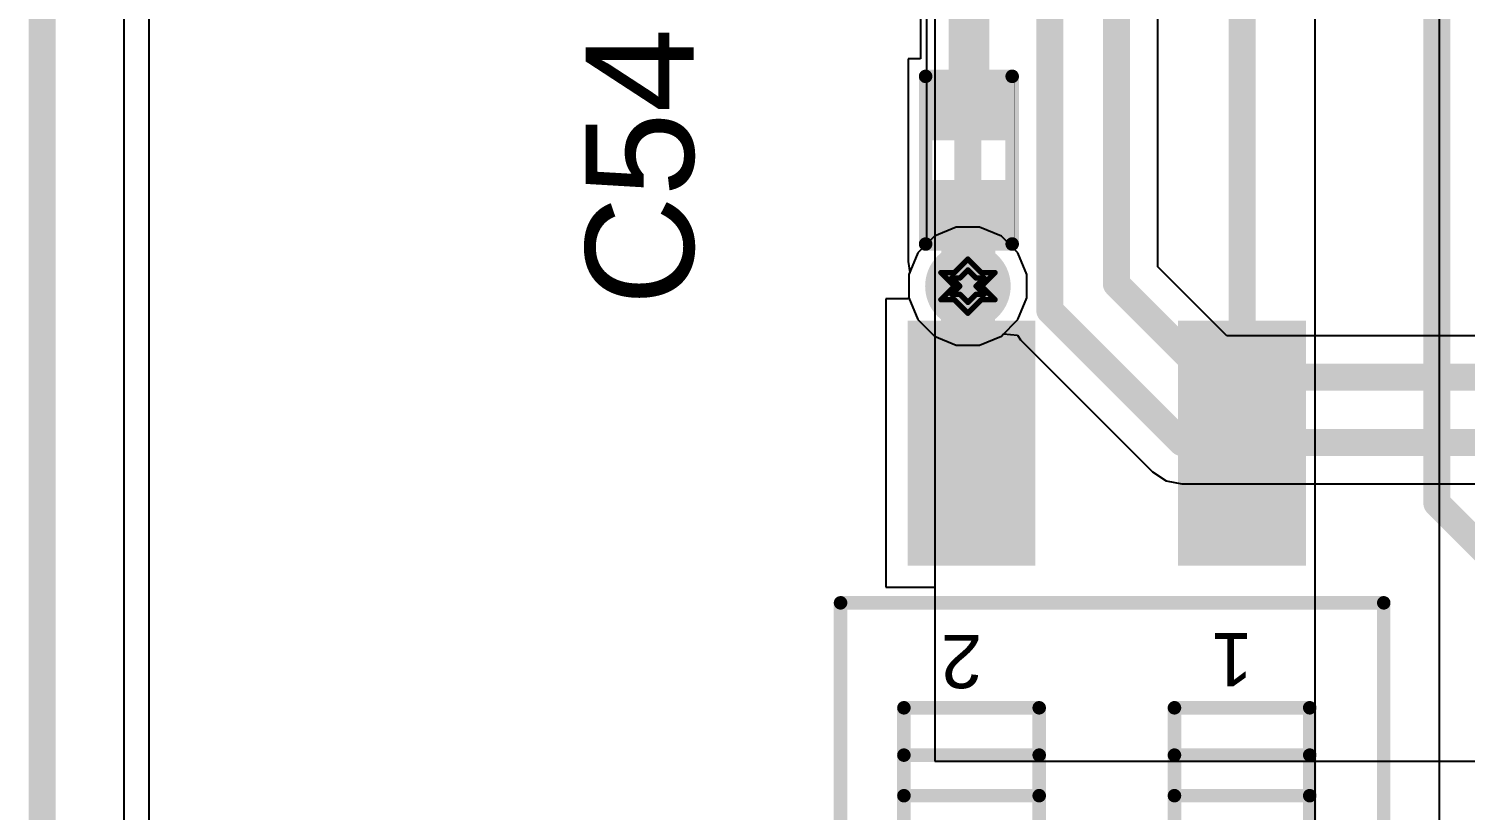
# Model space of a CAD drawing. Header units: inches. Extents: x -5 to 5328, y -4 to 5281.
# Drawn here: x -4.15 to 9.34, y 28.13 to 35.47 of the extents above; entities that cross this region are included whole.
import ezdxf

# ---------------------------------------------------------------- set-up
doc = ezdxf.new("R2010")
doc.units = ezdxf.units.IN
for name, color, linetype in [('Board Outline', 216, 'Continuous'), ('Bottom Layer', 5, 'Continuous'), ('Bottom Solder', 6, 'Continuous'), ('Drill Drawing', 1, 'Continuous'), ('Layer 1', 16, 'Continuous'), ('Layer 2', 76, 'Continuous'), ('Top Layer', 1, 'Continuous'), ('Top Overlay', 2, 'Continuous'), ('Top Paste', 8, 'Continuous'), ('Top Solder', 216, 'Continuous'), ('Via Holes', 16, 'Continuous')]:
    doc.layers.add(name, color=color, linetype=linetype)
doc.styles.add('Arial', font='', dxfattribs={"height": 0.2})
doc.styles.get('Arial').set_extended_font_data('Arial')

# ---------------------------------------------------------------- blocks, each defined once
blk = doc.blocks.new('DSIC02LSGET_20')
at = {"layer": 'Top Layer'}
for points in [[(-3.3999932, 1.8199989), (-3.3999932, 0.7200011), (-5.599988799999999, 0.7200011), (-5.599988799999999, 1.8199989)], [(5.599988799999999, 1.81999636), (5.599988799999999, 0.71999856), (3.3999932, 0.71999856), (3.3999932, 1.81999636)], [(-3.3999932, -0.7200011), (-3.3999932, -1.8199989), (-5.599988799999999, -1.8199989), (-5.599988799999999, -0.7200011)], [(5.599988799999999, -0.7200011), (5.599988799999999, -1.8199989), (3.3999932, -1.8199989), (3.3999932, -0.7200011)]]:
    blk.add_hatch(color=1, dxfattribs=at).paths.add_polyline_path(points)
at = {"layer": 'Top Paste'}
for points in [[(-3.3999932, 1.8199989), (-3.3999932, 0.7200011), (-5.599988799999999, 0.7200011), (-5.599988799999999, 1.8199989)], [(5.599988799999999, 1.81999636), (5.599988799999999, 0.71999856), (3.3999932, 0.71999856), (3.3999932, 1.81999636)], [(-3.3999932, -0.7200011), (-3.3999932, -1.8199989), (-5.599988799999999, -1.8199989), (-5.599988799999999, -0.7200011)], [(5.599988799999999, -0.7200011), (5.599988799999999, -1.8199989), (3.3999932, -1.8199989), (3.3999932, -0.7200011)]]:
    blk.add_hatch(color=8, dxfattribs=at).paths.add_polyline_path(points)
at = {"layer": 'Top Solder'}
for points in [[(-3.3499806, 1.8700115), (-3.3499806, 0.6699885), (-5.6500014, 0.6699885), (-5.6500014, 1.8700115)], [(5.6500014, 1.87000896), (5.6500014, 0.6699859599999999), (3.3499806, 0.6699859599999999), (3.3499806, 1.87000896)], [(-3.3499806, -0.6699885), (-3.3499806, -1.8700115), (-5.6500014, -1.8700115), (-5.6500014, -0.6699885)], [(5.6500014, -0.6699885), (5.6500014, -1.8700115), (3.3499806, -1.8700115), (3.3499806, -0.6699885)]]:
    blk.add_hatch(color=216, dxfattribs=at).paths.add_polyline_path(points)
at = {"layer": 'Top Overlay'}
for points in [[(-2.999867, -2.4999188, 0.127, 0.127, 0), (-2.99986446, 2.60006846, 0.127, 0.127, 0)], [(3.000121, 2.60006846, 0.127, 0.127, 0), (-2.99986446, 2.60006846, 0.127, 0.127, 0)], [(3.000121, -2.4999188, 0.127, 0.127, 0), (3.000121, 2.60006846, 0.127, 0.127, 0)], [(2.0500086, 1.90518034, 0.127, 0.127, 0), (-2.0139914, 1.90518034, 0.127, 0.127, 0)], [(-2.0139914, 0.6351778, 0.127, 0.127, 0), (-2.0139914, 1.90518034, 0.127, 0.127, 0)], [(-1.5694914, 0.63518034, 0.127, 0.127, 0), (-1.5694914, 1.9051778, 0.127, 0.127, 0)], [(-1.1884914, 0.63518034, 0.127, 0.127, 0), (-1.1884914, 1.9051778, 0.127, 0.127, 0)], [(1.2880086, 0.6351778, 0.127, 0.127, 0), (1.28800606, 1.9051778, 0.127, 0.127, 0)], [(1.6690086, 0.6351778, 0.127, 0.127, 0), (1.66900606, 1.9051778, 0.127, 0.127, 0)], [(2.0500086, 0.6351778, 0.127, 0.127, 0), (2.0500086, 1.90518034, 0.127, 0.127, 0)], [(-0.4900929999999999, 1.65099746, 0.127, 0.127, 0), (0.7799069999999999, 1.651, 0.127, 0.127, 0)], [(-0.4900929999999999, 0.88899746, 0.127, 0.127, 0), (-0.4900929999999999, 1.65099746, 0.127, 0.127, 0)], [(0.7799069999999999, 0.889, 0.127, 0.127, 0), (0.7799069999999999, 1.651, 0.127, 0.127, 0)], [(-0.4900929999999999, 0.88899746, 0.127, 0.127, 0), (0.7799069999999999, 0.889, 0.127, 0.127, 0)], [(2.0500086, 0.6351778, 0.127, 0.127, 0), (-2.0139914, 0.6351778, 0.127, 0.127, 0)], [(2.0500086, -0.6348222, 0.127, 0.127, 0), (-2.0139914, -0.6348222, 0.127, 0.127, 0)], [(-2.0139914, -1.9048222, 0.127, 0.127, 0), (-2.0139914, -0.6348222, 0.127, 0.127, 0)], [(-1.5694914, -1.9048222, 0.127, 0.127, 0), (-1.5694914, -0.6348222, 0.127, 0.127, 0)], [(-1.1884914, -1.9048222, 0.127, 0.127, 0), (-1.1884914, -0.6348222, 0.127, 0.127, 0)], [(1.28800606, -1.9048222, 0.127, 0.127, 0), (1.2880086, -0.6348222, 0.127, 0.127, 0)], [(1.66900606, -1.9048222, 0.127, 0.127, 0), (1.6690086, -0.6348222, 0.127, 0.127, 0)], [(2.05000606, -1.9048222, 0.127, 0.127, 0), (2.0500086, -0.6348222, 0.127, 0.127, 0)], [(0.7799069999999999, -0.889, 0.127, 0.127, 0), (-0.4900929999999999, -0.889, 0.127, 0.127, 0)], [(-0.4900929999999999, -1.651, 0.127, 0.127, 0), (-0.4900929999999999, -0.889, 0.127, 0.127, 0)], [(0.7799069999999999, -1.651, 0.127, 0.127, 0), (0.7799069999999999, -0.889, 0.127, 0.127, 0)], [(0.7799069999999999, -1.651, 0.127, 0.127, 0), (-0.4900929999999999, -1.651, 0.127, 0.127, 0)], [(2.05000606, -1.9048222, 0.127, 0.127, 0), (-2.0139914, -1.9048222, 0.127, 0.127, 0)], [(3.000121, -2.4999188, 0.127, 0.127, 0), (-2.999867, -2.4999188, 0.127, 0.127, 0)]]:
    blk.add_lwpolyline(points, format="xyseb", dxfattribs=at)
for points in [[(-3.03161446, 2.60006846, 0.0635, 0.0635, 1), (-2.96811446, 2.60006846, 0.0635, 0.0635, 1)], [(-3.03161446, 2.60006846, 0.0635, 0.0635, 1), (-2.96811446, 2.60006846, 0.0635, 0.0635, 1)], [(2.968371, 2.60006846, 0.0635, 0.0635, 1), (3.031871, 2.60006846, 0.0635, 0.0635, 1)], [(2.968371, 2.60006846, 0.0635, 0.0635, 1), (3.031871, 2.60006846, 0.0635, 0.0635, 1)], [(-2.0457414, 1.90518034, 0.0635, 0.0635, 1), (-1.9822414, 1.90518034, 0.0635, 0.0635, 1)], [(-2.0457414, 1.90518034, 0.0635, 0.0635, 1), (-1.9822414, 1.90518034, 0.0635, 0.0635, 1)], [(-1.6012414, 1.9051778, 0.0635, 0.0635, 1), (-1.5377414, 1.9051778, 0.0635, 0.0635, 1)], [(-1.2202414, 1.9051778, 0.0635, 0.0635, 1), (-1.1567414, 1.9051778, 0.0635, 0.0635, 1)], [(1.25625606, 1.9051778, 0.0635, 0.0635, 1), (1.31975606, 1.9051778, 0.0635, 0.0635, 1)], [(1.63725606, 1.9051778, 0.0635, 0.0635, 1), (1.70075606, 1.9051778, 0.0635, 0.0635, 1)], [(2.0182586, 1.90518034, 0.0635, 0.0635, 1), (2.0817586, 1.90518034, 0.0635, 0.0635, 1)], [(2.0182586, 1.90518034, 0.0635, 0.0635, 1), (2.0817586, 1.90518034, 0.0635, 0.0635, 1)], [(-0.521843, 1.65099746, 0.0635, 0.0635, 1), (-0.4583429999999999, 1.65099746, 0.0635, 0.0635, 1)], [(-0.521843, 1.65099746, 0.0635, 0.0635, 1), (-0.4583429999999999, 1.65099746, 0.0635, 0.0635, 1)], [(0.748157, 1.651, 0.0635, 0.0635, 1), (0.8116569999999999, 1.651, 0.0635, 0.0635, 1)], [(0.748157, 1.651, 0.0635, 0.0635, 1), (0.8116569999999999, 1.651, 0.0635, 0.0635, 1)], [(-0.521843, 0.88899746, 0.0635, 0.0635, 1), (-0.4583429999999999, 0.88899746, 0.0635, 0.0635, 1)], [(-0.521843, 0.88899746, 0.0635, 0.0635, 1), (-0.4583429999999999, 0.88899746, 0.0635, 0.0635, 1)], [(0.748157, 0.889, 0.0635, 0.0635, 1), (0.8116569999999999, 0.889, 0.0635, 0.0635, 1)], [(0.748157, 0.889, 0.0635, 0.0635, 1), (0.8116569999999999, 0.889, 0.0635, 0.0635, 1)], [(-2.0457414, 0.6351778, 0.0635, 0.0635, 1), (-1.9822414, 0.6351778, 0.0635, 0.0635, 1)], [(-2.0457414, 0.6351778, 0.0635, 0.0635, 1), (-1.9822414, 0.6351778, 0.0635, 0.0635, 1)], [(-1.6012414, 0.63518034, 0.0635, 0.0635, 1), (-1.5377414, 0.63518034, 0.0635, 0.0635, 1)], [(-1.2202414, 0.63518034, 0.0635, 0.0635, 1), (-1.1567414, 0.63518034, 0.0635, 0.0635, 1)], [(1.2562586, 0.6351778, 0.0635, 0.0635, 1), (1.3197586, 0.6351778, 0.0635, 0.0635, 1)], [(1.6372586, 0.6351778, 0.0635, 0.0635, 1), (1.7007586, 0.6351778, 0.0635, 0.0635, 1)], [(2.0182586, 0.6351778, 0.0635, 0.0635, 1), (2.0817586, 0.6351778, 0.0635, 0.0635, 1)], [(2.0182586, 0.6351778, 0.0635, 0.0635, 1), (2.0817586, 0.6351778, 0.0635, 0.0635, 1)], [(-2.0457414, -0.6348222, 0.0635, 0.0635, 1), (-1.9822414, -0.6348222, 0.0635, 0.0635, 1)], [(-2.0457414, -0.6348222, 0.0635, 0.0635, 1), (-1.9822414, -0.6348222, 0.0635, 0.0635, 1)], [(-1.6012414, -0.6348222, 0.0635, 0.0635, 1), (-1.5377414, -0.6348222, 0.0635, 0.0635, 1)], [(-1.2202414, -0.6348222, 0.0635, 0.0635, 1), (-1.1567414, -0.6348222, 0.0635, 0.0635, 1)], [(1.2562586, -0.6348222, 0.0635, 0.0635, 1), (1.3197586, -0.6348222, 0.0635, 0.0635, 1)], [(1.6372586, -0.6348222, 0.0635, 0.0635, 1), (1.7007586, -0.6348222, 0.0635, 0.0635, 1)], [(2.0182586, -0.6348222, 0.0635, 0.0635, 1), (2.0817586, -0.6348222, 0.0635, 0.0635, 1)], [(2.0182586, -0.6348222, 0.0635, 0.0635, 1), (2.0817586, -0.6348222, 0.0635, 0.0635, 1)], [(-0.521843, -0.889, 0.0635, 0.0635, 1), (-0.4583429999999999, -0.889, 0.0635, 0.0635, 1)], [(-0.521843, -0.889, 0.0635, 0.0635, 1), (-0.4583429999999999, -0.889, 0.0635, 0.0635, 1)], [(0.748157, -0.889, 0.0635, 0.0635, 1), (0.8116569999999999, -0.889, 0.0635, 0.0635, 1)], [(0.748157, -0.889, 0.0635, 0.0635, 1), (0.8116569999999999, -0.889, 0.0635, 0.0635, 1)], [(-0.521843, -1.651, 0.0635, 0.0635, 1), (-0.4583429999999999, -1.651, 0.0635, 0.0635, 1)], [(-0.521843, -1.651, 0.0635, 0.0635, 1), (-0.4583429999999999, -1.651, 0.0635, 0.0635, 1)], [(0.748157, -1.651, 0.0635, 0.0635, 1), (0.8116569999999999, -1.651, 0.0635, 0.0635, 1)], [(0.748157, -1.651, 0.0635, 0.0635, 1), (0.8116569999999999, -1.651, 0.0635, 0.0635, 1)], [(-2.0457414, -1.9048222, 0.0635, 0.0635, 1), (-1.9822414, -1.9048222, 0.0635, 0.0635, 1)], [(-2.0457414, -1.9048222, 0.0635, 0.0635, 1), (-1.9822414, -1.9048222, 0.0635, 0.0635, 1)], [(-1.6012414, -1.9048222, 0.0635, 0.0635, 1), (-1.5377414, -1.9048222, 0.0635, 0.0635, 1)], [(-1.2202414, -1.9048222, 0.0635, 0.0635, 1), (-1.1567414, -1.9048222, 0.0635, 0.0635, 1)], [(1.25625606, -1.9048222, 0.0635, 0.0635, 1), (1.31975606, -1.9048222, 0.0635, 0.0635, 1)], [(1.63725606, -1.9048222, 0.0635, 0.0635, 1), (1.70075606, -1.9048222, 0.0635, 0.0635, 1)], [(2.01825606, -1.9048222, 0.0635, 0.0635, 1), (2.08175606, -1.9048222, 0.0635, 0.0635, 1)], [(2.01825606, -1.9048222, 0.0635, 0.0635, 1), (2.08175606, -1.9048222, 0.0635, 0.0635, 1)], [(-3.031617, -2.4999188, 0.0635, 0.0635, 1), (-2.968117, -2.4999188, 0.0635, 0.0635, 1)], [(-3.031617, -2.4999188, 0.0635, 0.0635, 1), (-2.968117, -2.4999188, 0.0635, 0.0635, 1)], [(2.968371, -2.4999188, 0.0635, 0.0635, 1), (3.031871, -2.4999188, 0.0635, 0.0635, 1)], [(2.968371, -2.4999188, 0.0635, 0.0635, 1), (3.031871, -2.4999188, 0.0635, 0.0635, 1)]]:
    blk.add_lwpolyline(points, format="xyseb", close=True, dxfattribs=at)
at = {"layer": 'Top Overlay', "style": 'Arial'}
for s, p in [('ON', (2.28316028, 1.90010034)), ('1', (-2.71606772, 1.3699998)), ('2', (-2.69828772, -1.1700002))]:
    blk.add_text(s, height=0.499999, rotation=-90, dxfattribs=at).set_placement(p)
blk = doc.blocks.new('R___0402_47')
at = {"layer": 'Top Layer'}
for points in [[(-0.6985, -0.3175), (-0.6985, 0.3175), (-0.2412999999999999, 0.3175), (-0.2413, -0.3175)], [(0.24130254, -0.3175), (0.24130254, 0.3175), (0.6985025399999999, 0.3175), (0.6985025399999999, -0.3175)]]:
    blk.add_hatch(color=1, dxfattribs=at).paths.add_polyline_path(points)
at = {"layer": 'Top Paste'}
for points in [[(-0.6985, -0.3175), (-0.6985, 0.3175), (-0.2412999999999999, 0.3175), (-0.2413, -0.3175)], [(0.24130254, -0.3175), (0.24130254, 0.3175), (0.6985025399999999, 0.3175), (0.6985025399999999, -0.3175)]]:
    blk.add_hatch(color=8, dxfattribs=at).paths.add_polyline_path(points)
at = {"layer": 'Top Solder'}
for points in [[(-0.75350116, -0.37250116), (-0.75350116, 0.37250116), (-0.1862988399999999, 0.37250116), (-0.18629884, -0.37250116)], [(0.18630138, -0.37250116), (0.18630138, 0.37250116), (0.7535037, 0.37250116), (0.7535037, -0.37250116)]]:
    blk.add_hatch(color=216, dxfattribs=at).paths.add_polyline_path(points)
at = {"layer": 'Top Overlay'}
for points in [[(-0.78740254, 0.40640254, 0.127, 0.127, 0), (0.7874, 0.4064, 0.127, 0.127, 0)], [(-0.78740254, 0.40640254, 0.127, 0.127, 0), (-0.7874, -0.4064, 0.127, 0.127, 0)], [(0.7874, 0.4064, 0.127, 0.127, 0), (0.7874, -0.4064, 0.127, 0.127, 0)], [(-0.7874, -0.4064, 0.127, 0.127, 0), (0.7874, -0.4064, 0.127, 0.127, 0)], [(-0.8127974599999999, -0.4318, 0.0032258, 0.0032258, 0), (0.8128, -0.4318, 0.0032258, 0.0032258, 0)]]:
    blk.add_lwpolyline(points, format="xyseb", dxfattribs=at)
for points in [[(-0.8191525399999998, 0.40640254, 0.0635, 0.0635, 1), (-0.75565254, 0.40640254, 0.0635, 0.0635, 1)], [(-0.8191525399999998, 0.40640254, 0.0635, 0.0635, 1), (-0.75565254, 0.40640254, 0.0635, 0.0635, 1)], [(0.7556499999999999, 0.4064, 0.0635, 0.0635, 1), (0.8191499999999999, 0.4064, 0.0635, 0.0635, 1)], [(0.7556499999999999, 0.4064, 0.0635, 0.0635, 1), (0.8191499999999999, 0.4064, 0.0635, 0.0635, 1)], [(-0.8191499999999999, -0.4064, 0.0635, 0.0635, 1), (-0.7556499999999999, -0.4064, 0.0635, 0.0635, 1)], [(-0.8191499999999999, -0.4064, 0.0635, 0.0635, 1), (-0.7556499999999999, -0.4064, 0.0635, 0.0635, 1)], [(0.7556499999999999, -0.4064, 0.0635, 0.0635, 1), (0.8191499999999999, -0.4064, 0.0635, 0.0635, 1)], [(0.7556499999999999, -0.4064, 0.0635, 0.0635, 1), (0.8191499999999999, -0.4064, 0.0635, 0.0635, 1)], [(-0.8136026399999999, -0.4318, 0.0016129, 0.0016129, 1), (-0.81199228, -0.4318, 0.0016129, 0.0016129, 1)], [(0.8119948199999999, -0.4318, 0.0016129, 0.0016129, 1), (0.81360518, -0.4318, 0.0016129, 0.0016129, 1)]]:
    blk.add_lwpolyline(points, format="xyseb", close=True, dxfattribs=at)

msp = doc.modelspace()

# ---------------------------------------------------------------- hatches: boundary and pattern name
at = {"layer": 'Bottom Layer'}
h = msp.add_hatch(color=5, dxfattribs=at)
edge = h.paths.add_edge_path()
edge.add_arc((4.67232238, 33.05278632), 0.2999994, 0, 360)
at = {"layer": 'Bottom Solder'}
h = msp.add_hatch(color=6, dxfattribs=at)
edge = h.paths.add_edge_path()
edge.add_arc((4.67232238, 33.05278632), 0.4015993999999999, 0, 360)
at = {"layer": 'Layer 1'}
h = msp.add_hatch(color=16, dxfattribs=at)
edge = h.paths.add_edge_path()
edge.add_arc((4.67232238, 33.05278632), 0.2999994, 0, 360)
at = {"layer": 'Layer 2'}
h = msp.add_hatch(color=76, dxfattribs=at)
edge = h.paths.add_edge_path()
edge.add_arc((4.67232238, 33.05278632), 0.2999994, 0, 360)
at = {"layer": 'Top Layer'}
h = msp.add_hatch(color=1, dxfattribs=at)
edge = h.paths.add_edge_path()
edge.add_arc((4.67232238, 33.05278632), 0.2999994, 0, 360)
at = {"layer": 'Top Solder'}
h = msp.add_hatch(color=216, dxfattribs=at)
edge = h.paths.add_edge_path()
edge.add_arc((4.67232238, 33.05278632), 0.4015993999999999, 0, 360)
at = {"layer": 'Via Holes'}
h = msp.add_hatch(color=7, dxfattribs=at)
edge = h.paths.add_edge_path()
edge.add_arc((4.67232238, 33.05278632), 0.1499997, 0, 360)

# ---------------------------------------------------------------- linework, layer by layer
at = {"layer": 'Board Outline'}
msp.add_lwpolyline([(-4.0186864, -4.000002159999999, 0.254, 0.254, 0), (-4.0186864, 105.99998612, 0.254, 0.254, 0)], format="xyseb", dxfattribs=at)
at = {"layer": 'Bottom Layer'}
for p, q in [((-3.25012304, 2.54968502), (-3.25012304, 99.42596066)), ((6.455054399999999, 33.23382482), (6.455054399999999, 40.91232609999999)), ((4.283857319999999, 38.60674524), (4.283857319999999, 33.44779442)), ((4.20266368, 33.36660078), (4.118322979999999, 33.16298422)), ((4.283857319999999, 33.44779442), (4.20266368, 33.36660078)), ((7.10188826, 32.58699096), (6.455054399999999, 33.23382482)), ((4.118322979999999, 33.16298422), (4.118322979999999, 32.94258842)), ((4.118322979999999, 32.94258842), (4.20266368, 32.73897186)), ((4.20266368, 32.73897186), (4.358507919999999, 32.58312761999999)), ((4.358507919999999, 32.58312761999999), (4.56212448, 32.49878692)), ((4.782520279999999, 32.49878692), (4.986136839999999, 32.58312761999999)), ((4.986136839999999, 32.58312761999999), (5.00747538, 32.60446615999999)), ((5.00747538, 32.60446615999999), (5.13827776, 32.59158327999999)), ((5.13827776, 32.59158327999999), (5.16670798, 32.54903574)), ((5.16670798, 32.54903574), (6.40694172, 31.308802)), ((24.55994326, 32.58699096), (7.10188826, 32.58699096)), ((4.56212448, 32.49878692), (4.782520279999999, 32.49878692)), ((6.40694172, 31.308802), (6.532968899999999, 31.22459338)), ((6.532968899999999, 31.22459338), (6.68162748, 31.1950227)), ((6.68162748, 31.1950227), (26.1854823, 31.1950227))]:
    msp.add_line(p, q, dxfattribs=at)
for points in [[(4.67232238, 33.05278632, 0.254, 0.254, 0), (4.67232238, 48.77525424, 0.254, 0.254, 0)], [(5.44139374, 32.8237215, 0.254, 0.254, 0), (5.44139374, 45.30840316, 0.254, 0.254, 0)], [(6.066589339999999, 33.07291836, 0.254, 0.254, 0), (6.066589339999999, 44.21169466, 0.254, 0.254, 0)], [(6.066589339999999, 33.07291836, 0.254, 0.254, 0), (6.940981799999999, 32.1985259, 0.254, 0.254, 0)], [(5.44139374, 32.8237215, 0.254, 0.254, 0), (6.68162748, 31.58348776, 0.254, 0.254, 0)], [(6.940981799999999, 32.1985259, 0.254, 0.254, 0), (25.05386404, 32.1985259, 0.254, 0.254, 0)], [(6.68162748, 31.58348776, 0.254, 0.254, 0), (26.1854823, 31.58348776, 0.254, 0.254, 0)]]:
    msp.add_lwpolyline(points, format="xyseb", dxfattribs=at)
for points in [[(4.608822379999999, 33.05278632, 0.127, 0.127, 1), (4.735822379999999, 33.05278632, 0.127, 0.127, 1)], [(6.00308934, 33.07291836, 0.127, 0.127, 1), (6.13008934, 33.07291836, 0.127, 0.127, 1)], [(6.00308934, 33.07291836, 0.127, 0.127, 1), (6.13008934, 33.07291836, 0.127, 0.127, 1)], [(5.37789374, 32.8237215, 0.127, 0.127, 1), (5.50489374, 32.8237215, 0.127, 0.127, 1)], [(5.37789374, 32.8237215, 0.127, 0.127, 1), (5.50489374, 32.8237215, 0.127, 0.127, 1)], [(6.877481799999999, 32.1985259, 0.127, 0.127, 1), (7.004481799999999, 32.1985259, 0.127, 0.127, 1)], [(6.877481799999999, 32.1985259, 0.127, 0.127, 1), (7.004481799999999, 32.1985259, 0.127, 0.127, 1)], [(6.61812748, 31.58348776, 0.127, 0.127, 1), (6.74512748, 31.58348776, 0.127, 0.127, 1)], [(6.61812748, 31.58348776, 0.127, 0.127, 1), (6.74512748, 31.58348776, 0.127, 0.127, 1)]]:
    msp.add_lwpolyline(points, format="xyseb", close=True, dxfattribs=at)
at = {"layer": 'Drill Drawing'}
for points in [[(4.545322379999999, 33.17978632, 0.0508, 0.0508, 0), (4.67232238, 33.30678632, 0.0508, 0.0508, 0)], [(4.67232238, 33.30678632, 0.0508, 0.0508, 0), (4.79932238, 33.17978632, 0.0508, 0.0508, 0)], [(4.41832238, 33.17978632, 0.0508, 0.0508, 0), (4.545322379999999, 33.05278632, 0.0508, 0.0508, 0)], [(4.41832238, 33.17978632, 0.0508, 0.0508, 0), (4.545322379999999, 33.17978632, 0.0508, 0.0508, 0)], [(4.59612238, 33.12898632, 0.0508, 0.0508, 0), (4.67232238, 33.20518632, 0.0508, 0.0508, 0)], [(4.67232238, 33.20518632, 0.0508, 0.0508, 0), (4.74852238, 33.12898632, 0.0508, 0.0508, 0)], [(4.79932238, 33.17978632, 0.0508, 0.0508, 0), (4.92632238, 33.17978632, 0.0508, 0.0508, 0)], [(4.79932238, 33.05278632, 0.0508, 0.0508, 0), (4.92632238, 33.17978632, 0.0508, 0.0508, 0)], [(4.41832238, 32.92578632, 0.0508, 0.0508, 0), (4.545322379999999, 33.05278632, 0.0508, 0.0508, 0)], [(4.51992238, 33.12898632, 0.0508, 0.0508, 0), (4.59612238, 33.05278632, 0.0508, 0.0508, 0)], [(4.51992238, 33.12898632, 0.0508, 0.0508, 0), (4.59612238, 33.12898632, 0.0508, 0.0508, 0)], [(4.51992238, 32.97658632, 0.0508, 0.0508, 0), (4.59612238, 33.05278632, 0.0508, 0.0508, 0)], [(4.74852238, 33.12898632, 0.0508, 0.0508, 0), (4.82472238, 33.12898632, 0.0508, 0.0508, 0)], [(4.74852238, 33.05278632, 0.0508, 0.0508, 0), (4.82472238, 33.12898632, 0.0508, 0.0508, 0)], [(4.74852238, 33.05278632, 0.0508, 0.0508, 0), (4.82472238, 32.97658632, 0.0508, 0.0508, 0)], [(4.79932238, 33.05278632, 0.0508, 0.0508, 0), (4.92632238, 32.92578632, 0.0508, 0.0508, 0)], [(4.41832238, 32.92578632, 0.0508, 0.0508, 0), (4.545322379999999, 32.92578632, 0.0508, 0.0508, 0)], [(4.51992238, 32.97658632, 0.0508, 0.0508, 0), (4.59612238, 32.97658632, 0.0508, 0.0508, 0)], [(4.545322379999999, 32.92578632, 0.0508, 0.0508, 0), (4.67232238, 32.79878632, 0.0508, 0.0508, 0)], [(4.59612238, 32.97658632, 0.0508, 0.0508, 0), (4.67232238, 32.90038632, 0.0508, 0.0508, 0)], [(4.67232238, 32.90038632, 0.0508, 0.0508, 0), (4.74852238, 32.97658632, 0.0508, 0.0508, 0)], [(4.67232238, 32.79878632, 0.0508, 0.0508, 0), (4.79932238, 32.92578632, 0.0508, 0.0508, 0)], [(4.74852238, 32.97658632, 0.0508, 0.0508, 0), (4.82472238, 32.97658632, 0.0508, 0.0508, 0)], [(4.79932238, 32.92578632, 0.0508, 0.0508, 0), (4.92632238, 32.92578632, 0.0508, 0.0508, 0)]]:
    msp.add_lwpolyline(points, format="xyseb", dxfattribs=at)
for points in [[(4.659622379999999, 33.30678632, 0.0254, 0.0254, 1), (4.685022379999999, 33.30678632, 0.0254, 0.0254, 1)], [(4.659622379999999, 33.30678632, 0.0254, 0.0254, 1), (4.685022379999999, 33.30678632, 0.0254, 0.0254, 1)], [(4.405622380000001, 33.17978632, 0.0254, 0.0254, 1), (4.43102238, 33.17978632, 0.0254, 0.0254, 1)], [(4.405622380000001, 33.17978632, 0.0254, 0.0254, 1), (4.43102238, 33.17978632, 0.0254, 0.0254, 1)], [(4.532622379999999, 33.17978632, 0.0254, 0.0254, 1), (4.55802238, 33.17978632, 0.0254, 0.0254, 1)], [(4.532622379999999, 33.17978632, 0.0254, 0.0254, 1), (4.55802238, 33.17978632, 0.0254, 0.0254, 1)], [(4.659622379999999, 33.20518632, 0.0254, 0.0254, 1), (4.685022379999999, 33.20518632, 0.0254, 0.0254, 1)], [(4.659622379999999, 33.20518632, 0.0254, 0.0254, 1), (4.685022379999999, 33.20518632, 0.0254, 0.0254, 1)], [(4.78662238, 33.17978632, 0.0254, 0.0254, 1), (4.812022379999999, 33.17978632, 0.0254, 0.0254, 1)], [(4.78662238, 33.17978632, 0.0254, 0.0254, 1), (4.812022379999999, 33.17978632, 0.0254, 0.0254, 1)], [(4.91362238, 33.17978632, 0.0254, 0.0254, 1), (4.93902238, 33.17978632, 0.0254, 0.0254, 1)], [(4.91362238, 33.17978632, 0.0254, 0.0254, 1), (4.93902238, 33.17978632, 0.0254, 0.0254, 1)], [(4.507222379999999, 33.12898632, 0.0254, 0.0254, 1), (4.532622379999999, 33.12898632, 0.0254, 0.0254, 1)], [(4.507222379999999, 33.12898632, 0.0254, 0.0254, 1), (4.532622379999999, 33.12898632, 0.0254, 0.0254, 1)], [(4.532622379999999, 33.05278632, 0.0254, 0.0254, 1), (4.55802238, 33.05278632, 0.0254, 0.0254, 1)], [(4.532622379999999, 33.05278632, 0.0254, 0.0254, 1), (4.55802238, 33.05278632, 0.0254, 0.0254, 1)], [(4.583422379999999, 33.12898632, 0.0254, 0.0254, 1), (4.608822379999999, 33.12898632, 0.0254, 0.0254, 1)], [(4.583422379999999, 33.12898632, 0.0254, 0.0254, 1), (4.608822379999999, 33.12898632, 0.0254, 0.0254, 1)], [(4.583422379999999, 33.05278632, 0.0254, 0.0254, 1), (4.608822379999999, 33.05278632, 0.0254, 0.0254, 1)], [(4.583422379999999, 33.05278632, 0.0254, 0.0254, 1), (4.608822379999999, 33.05278632, 0.0254, 0.0254, 1)], [(4.735822379999999, 33.12898632, 0.0254, 0.0254, 1), (4.76122238, 33.12898632, 0.0254, 0.0254, 1)], [(4.735822379999999, 33.12898632, 0.0254, 0.0254, 1), (4.76122238, 33.12898632, 0.0254, 0.0254, 1)], [(4.735822379999999, 33.05278632, 0.0254, 0.0254, 1), (4.76122238, 33.05278632, 0.0254, 0.0254, 1)], [(4.735822379999999, 33.05278632, 0.0254, 0.0254, 1), (4.76122238, 33.05278632, 0.0254, 0.0254, 1)], [(4.78662238, 33.05278632, 0.0254, 0.0254, 1), (4.812022379999999, 33.05278632, 0.0254, 0.0254, 1)], [(4.78662238, 33.05278632, 0.0254, 0.0254, 1), (4.812022379999999, 33.05278632, 0.0254, 0.0254, 1)], [(4.812022379999999, 33.12898632, 0.0254, 0.0254, 1), (4.83742238, 33.12898632, 0.0254, 0.0254, 1)], [(4.812022379999999, 33.12898632, 0.0254, 0.0254, 1), (4.83742238, 33.12898632, 0.0254, 0.0254, 1)], [(4.405622380000001, 32.92578632, 0.0254, 0.0254, 1), (4.43102238, 32.92578632, 0.0254, 0.0254, 1)], [(4.405622380000001, 32.92578632, 0.0254, 0.0254, 1), (4.43102238, 32.92578632, 0.0254, 0.0254, 1)], [(4.507222379999999, 32.97658632, 0.0254, 0.0254, 1), (4.532622379999999, 32.97658632, 0.0254, 0.0254, 1)], [(4.507222379999999, 32.97658632, 0.0254, 0.0254, 1), (4.532622379999999, 32.97658632, 0.0254, 0.0254, 1)], [(4.532622379999999, 32.92578632, 0.0254, 0.0254, 1), (4.55802238, 32.92578632, 0.0254, 0.0254, 1)], [(4.532622379999999, 32.92578632, 0.0254, 0.0254, 1), (4.55802238, 32.92578632, 0.0254, 0.0254, 1)], [(4.583422379999999, 32.97658632, 0.0254, 0.0254, 1), (4.608822379999999, 32.97658632, 0.0254, 0.0254, 1)], [(4.583422379999999, 32.97658632, 0.0254, 0.0254, 1), (4.608822379999999, 32.97658632, 0.0254, 0.0254, 1)], [(4.659622379999999, 32.90038632, 0.0254, 0.0254, 1), (4.685022379999999, 32.90038632, 0.0254, 0.0254, 1)], [(4.659622379999999, 32.90038632, 0.0254, 0.0254, 1), (4.685022379999999, 32.90038632, 0.0254, 0.0254, 1)], [(4.735822379999999, 32.97658632, 0.0254, 0.0254, 1), (4.76122238, 32.97658632, 0.0254, 0.0254, 1)], [(4.735822379999999, 32.97658632, 0.0254, 0.0254, 1), (4.76122238, 32.97658632, 0.0254, 0.0254, 1)], [(4.78662238, 32.92578632, 0.0254, 0.0254, 1), (4.812022379999999, 32.92578632, 0.0254, 0.0254, 1)], [(4.78662238, 32.92578632, 0.0254, 0.0254, 1), (4.812022379999999, 32.92578632, 0.0254, 0.0254, 1)], [(4.812022379999999, 32.97658632, 0.0254, 0.0254, 1), (4.83742238, 32.97658632, 0.0254, 0.0254, 1)], [(4.812022379999999, 32.97658632, 0.0254, 0.0254, 1), (4.83742238, 32.97658632, 0.0254, 0.0254, 1)], [(4.91362238, 32.92578632, 0.0254, 0.0254, 1), (4.93902238, 32.92578632, 0.0254, 0.0254, 1)], [(4.91362238, 32.92578632, 0.0254, 0.0254, 1), (4.93902238, 32.92578632, 0.0254, 0.0254, 1)], [(4.659622379999999, 32.79878632, 0.0254, 0.0254, 1), (4.685022379999999, 32.79878632, 0.0254, 0.0254, 1)], [(4.659622379999999, 32.79878632, 0.0254, 0.0254, 1), (4.685022379999999, 32.79878632, 0.0254, 0.0254, 1)]]:
    msp.add_lwpolyline(points, format="xyseb", close=True, dxfattribs=at)
at = {"layer": 'Layer 1'}
for p, q in [((-3.25012304, 2.54968502), (-3.25012304, 99.42596066)), ((4.56212448, 33.60678572), (4.358507919999999, 33.52244502)), ((4.782520279999999, 33.60678572), (4.56212448, 33.60678572)), ((4.986136839999999, 33.52244502), (4.782520279999999, 33.60678572)), ((4.358507919999999, 33.52244502), (4.20266368, 33.36660078)), ((5.141981079999999, 33.36660078), (4.986136839999999, 33.52244502)), ((4.20266368, 33.36660078), (4.118322979999999, 33.16298422)), ((5.226321779999999, 33.16298422), (5.141981079999999, 33.36660078)), ((4.118322979999999, 33.16298422), (4.118322979999999, 32.94258842)), ((5.226321779999999, 32.94258842), (5.226321779999999, 33.16298422)), ((4.118322979999999, 32.94258842), (4.20266368, 32.73897186)), ((5.141981079999999, 32.73897186), (5.226321779999999, 32.94258842)), ((4.20266368, 32.73897186), (4.358507919999999, 32.58312761999999)), ((4.986136839999999, 32.58312761999999), (5.141981079999999, 32.73897186)), ((4.358507919999999, 32.58312761999999), (4.56212448, 32.49878692)), ((4.782520279999999, 32.49878692), (4.986136839999999, 32.58312761999999)), ((4.56212448, 32.49878692), (4.782520279999999, 32.49878692))]:
    msp.add_line(p, q, dxfattribs=at)
at = {"layer": 'Layer 2'}
for p, q in [((-3.01511208, 2.82319222), (-3.01511208, 99.15812274)), ((7.92799024, 72.88861978), (7.92799024, 3.68123978)), ((9.10068792, 4.5264324), (9.10068792, 71.7837147)), ((4.56212448, 33.60678572), (4.358507919999999, 33.52244502)), ((4.782520279999999, 33.60678572), (4.56212448, 33.60678572)), ((4.986136839999999, 33.52244502), (4.782520279999999, 33.60678572)), ((4.358507919999999, 33.52244502), (4.20266368, 33.36660078)), ((5.141981079999999, 33.36660078), (4.986136839999999, 33.52244502)), ((4.20266368, 33.36660078), (4.118322979999999, 33.16298422)), ((5.226321779999999, 33.16298422), (5.141981079999999, 33.36660078)), ((4.118322979999999, 33.16298422), (4.118322979999999, 32.94258842)), ((5.226321779999999, 32.94258842), (5.226321779999999, 33.16298422)), ((4.118322979999999, 32.94258842), (4.20266368, 32.73897186)), ((5.141981079999999, 32.73897186), (5.226321779999999, 32.94258842)), ((4.20266368, 32.73897186), (4.358507919999999, 32.58312761999999)), ((4.986136839999999, 32.58312761999999), (5.141981079999999, 32.73897186)), ((4.358507919999999, 32.58312761999999), (4.56212448, 32.49878692)), ((4.782520279999999, 32.49878692), (4.986136839999999, 32.58312761999999)), ((4.56212448, 32.49878692), (4.782520279999999, 32.49878692))]:
    msp.add_line(p, q, dxfattribs=at)
at = {"layer": 'Top Layer'}
for p, q in [((-3.25012304, 2.54968502), (-3.25012304, 99.42596066)), ((4.22827196, 37.97064542), (4.22827196, 35.18855548)), ((4.361012359999999, 37.15081978), (4.361012359999999, 32.94259096)), ((4.22827196, 35.18855548), (4.10997908, 35.18855548)), ((4.10997908, 35.18855548), (4.10997908, 34.22335548)), ((4.10997908, 34.22335548), (4.10997908, 33.28355548)), ((4.10997908, 33.28355548), (4.10997654, 33.28355548)), ((4.10997654, 33.28355548), (4.1261792, 33.18195294)), ((4.1261792, 33.18195294), (4.118322979999999, 33.16298422)), ((4.118322979999999, 33.16298422), (4.118322979999999, 32.94259096)), ((4.11151832, 32.9324081), (3.90231122, 32.9324081)), ((3.90231122, 32.9324081), (3.90231122, 30.2244125)), ((4.118322979999999, 32.94259096), (4.11151832, 32.9324081)), ((4.361012359999999, 32.94259096), (4.361012359999999, 28.59151)), ((3.90231122, 30.2244125), (4.361012359999999, 30.2244125)), ((4.361012359999999, 30.2244125), (4.361012359999999, 28.59151)), ((4.361012359999999, 28.59151), (55.7439068, 28.59151)), ((4.361012359999999, 28.59151), (55.7439068, 28.59151))]:
    msp.add_line(p, q, dxfattribs=at)
for points in [[(4.68147908, 34.70595547999999, 0.3809999999999999, 0.3809999999999999, 0), (4.68147908, 37.97064542, 0.3809999999999999, 0.3809999999999999, 0)], [(7.24631012, 31.5784103, 0.254, 0.254, 0), (7.24631012, 37.43319158, 0.254, 0.254, 0)], [(9.075287920000001, 31.01440583999999, 0.254, 0.254, 0), (9.075287920000001, 37.39383682, 0.254, 0.254, 0)], [(4.676901999999999, 33.05736594, 0.508, 0.508, 0), (4.676901999999999, 33.70658232, 0.508, 0.508, 0)], [(4.67232238, 33.05278632, 0.508, 0.508, 0), (4.676901999999999, 33.05736594, 0.508, 0.508, 0)], [(4.67232238, 31.61239804, 0.508, 0.508, 0), (4.67232238, 33.05278632, 0.508, 0.508, 0)], [(9.075287920000001, 31.01440583999999, 0.254, 0.254, 0), (9.77621108, 30.31348268, 0.254, 0.254, 0)]]:
    msp.add_lwpolyline(points, format="xyseb", dxfattribs=at)
for points in [[(4.58622908, 34.70595547999999, 0.1905, 0.1905, 1), (4.77672908, 34.70595547999999, 0.1905, 0.1905, 1)], [(4.549902, 33.70658232, 0.254, 0.254, 1), (4.803902, 33.70658232, 0.254, 0.254, 1)], [(4.545322379999999, 33.05278632, 0.254, 0.254, 1), (4.79932238, 33.05278632, 0.254, 0.254, 1)], [(4.545322379999999, 33.05278632, 0.254, 0.254, 1), (4.79932238, 33.05278632, 0.254, 0.254, 1)], [(4.549902, 33.05736594, 0.254, 0.254, 1), (4.803902, 33.05736594, 0.254, 0.254, 1)], [(4.549902, 33.05736594, 0.254, 0.254, 1), (4.803902, 33.05736594, 0.254, 0.254, 1)], [(4.545322379999999, 31.61239804, 0.254, 0.254, 1), (4.79932238, 31.61239804, 0.254, 0.254, 1)], [(7.182810119999999, 31.5784103, 0.127, 0.127, 1), (7.309810119999999, 31.5784103, 0.127, 0.127, 1)], [(9.01178792, 31.01440583999999, 0.127, 0.127, 1), (9.13878792, 31.01440583999999, 0.127, 0.127, 1)], [(9.01178792, 31.01440583999999, 0.127, 0.127, 1), (9.13878792, 31.01440583999999, 0.127, 0.127, 1)]]:
    msp.add_lwpolyline(points, format="xyseb", close=True, dxfattribs=at)

# ---------------------------------------------------------------- block references
for name, p, rotation in [('R___0402_47', (4.68147908, 34.23605293999999), 90), ('DSIC02LSGET_20', (5.976310119999999, 27.0784193), 270)]:
    msp.add_blockref(name, p, dxfattribs=dict(rotation=rotation))

# ---------------------------------------------------------------- texts
at = {"layer": 'Top Overlay', "style": 'Arial'}
msp.add_text('C54', height=1.016, rotation=90, dxfattribs=at).set_placement((2.0978876, 32.87092486))

doc.saveas('drawing.dxf')
